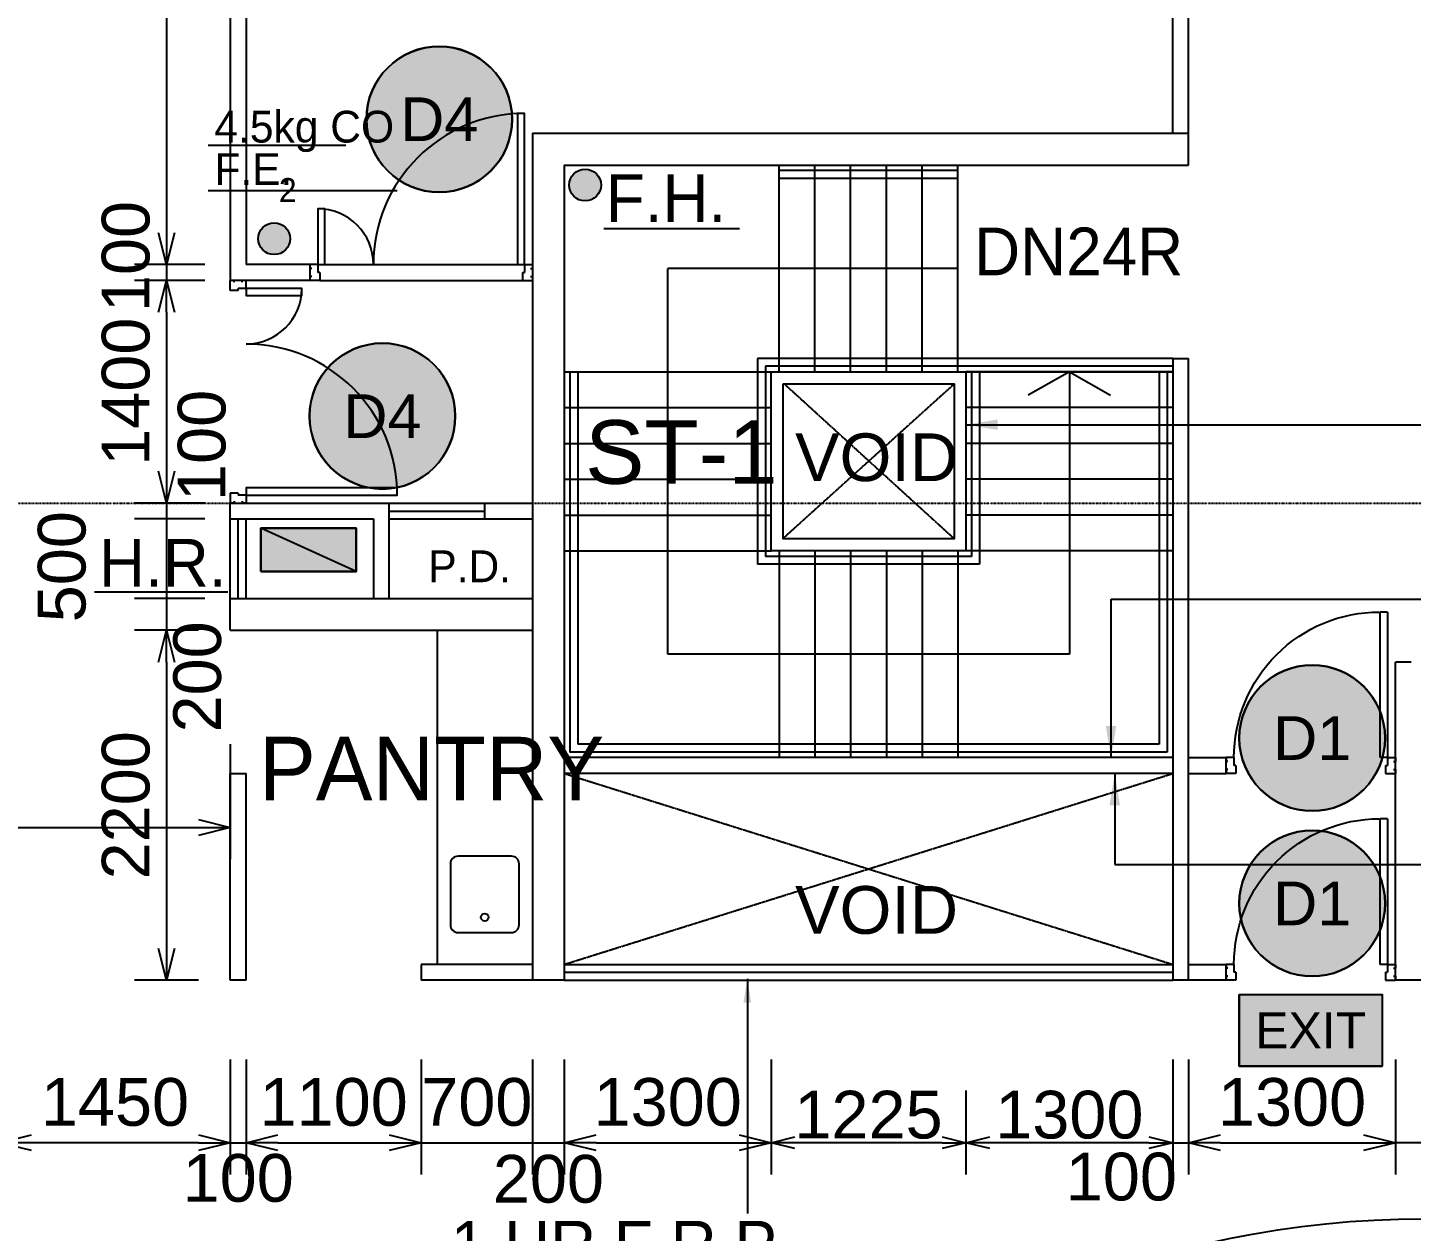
# Model space of a CAD drawing. Header units: millimetres. Extents: x 451 to 50135, y 300 to 56041.
# Drawn here: x 12973 to 21671, y 28831 to 36399 of the extents above; entities that cross this region are included whole.
import ezdxf
from ezdxf.enums import TextEntityAlignment as Align

# ---------------------------------------------------------------- set-up
doc = ezdxf.new("R2010")
doc.units = ezdxf.units.MM
doc.linetypes.add('CENTER', pattern=[50.8, 31.75, -6.35, 6.35, -6.35])
doc.linetypes.add('DASHDOT', pattern=[1, 0.5, -0.25, 0, -0.25])
doc.layers.get('0').update_dxf_attribs({"color": 8})
doc.layers.get('Defpoints').update_dxf_attribs({"color": 8})
for name, color, linetype in [('DLN020__', 8, 'DASHDOT'), ('DLN030', 8, 'Continuous'), ('DLN032__', 8, 'Continuous'), ('DLN040__', 8, 'Continuous'), ('DLN041__', 8, 'Continuous'), ('DLN220__', 8, 'Continuous'), ('DLN240__', 8, 'Continuous'), ('DLN280__', 8, 'Continuous'), ('DLN324__', 8, 'Continuous'), ('DLN325-1', 8, 'Continuous'), ('DLN325__', 8, 'Continuous'), ('DLN327__', 8, 'CENTER'), ('DLN580__', 8, 'Continuous'), ('DLN581__', 8, 'Continuous'), ('DLN583__', 8, 'Continuous'), ('DLN740__', 8, 'Continuous'), ('FITDOOR', 8, 'Continuous'), ('FS-10', 8, 'Continuous'), ('MARK', 8, 'Continuous')]:
    doc.layers.add(name, color=color, linetype=linetype)
doc.styles.add('ROMANS', font='swissl.ttf')
doc.styles.add('SWIS721LT450', font='swissl.ttf')
doc.styles.add('SWIS721LT750', font='swissl.ttf')
doc.dimstyles.new('INTDIM', dxfattribs={"dimscale": 200, "dimtxt": 2.25, "dimasz": 1.5, "dimexe": 1, "dimexo": 0, "dimgap": 1, "dimtad": 1, "dimdec": 0, "dimrnd": 1, "dimzin": 1, "dimdsep": 46, "dimtxsty": 'SWIS721LT450', "dimcen": 1, "dimclrd": 256, "dimclre": 256, "dimclrt": 256, "dimaunit": 1, "dimadec": 3, "dimazin": 0, "dimtfac": 1, "dimtdec": 0, "dimtix": 1, "dimtmove": 2, "dimatfit": 0, "dimfxl": 1, "dimtolj": 1, "dimtzin": 0, "dimarcsym": 0})

# ---------------------------------------------------------------- blocks, each defined once
blk = doc.blocks.new('DIMARR')
for p, q in [((-1, 0.25), (0, 0)), ((-1, 0), (0, 0)), ((0, 0), (-1, -0.25))]:
    blk.add_line(p, q)
blk = doc.blocks.new('*D144')
at = {"layer": 'Defpoints', "color": 0, "transparency": 16777216}
for p in [(12796.5, 30111.8), (14246.5, 30111.8), (12796.5, 29388.7)]:
    blk.add_point(p, dxfattribs=at)
at = {"layer": 'DLN030', "lineweight": -2, "transparency": 16777216}
for p, q in [((12796.5, 29911.8), (12796.5, 29188.7)), ((14246.5, 29911.8), (14246.5, 29188.7)), ((14046.5, 29388.7), (12996.5, 29388.7))]:
    blk.add_line(p, q, dxfattribs=at)
at = {"layer": 'DLN030', "lineweight": -2, "transparency": 16777216, "xscale": 200, "yscale": 200, "zscale": 200, "rotation": 180}
blk.add_blockref('DIMARR', (12796.5, 29388.7), dxfattribs=at)
at = {"layer": 'DLN030', "lineweight": -2, "transparency": 16777216, "xscale": 200, "yscale": 200, "zscale": 200}
blk.add_blockref('DIMARR', (14246.5, 29388.7), dxfattribs=at)
at = {"layer": 'DLN030', "transparency": 16777216, "insert": (13521.5, 29642.9), "char_height": 300, "attachment_point": 5, "style": 'SWIS721LT450'}
blk.add_mtext('\\A1;1450', dxfattribs=at)
blk = doc.blocks.new('*D145')
at = {"layer": 'Defpoints', "color": 0, "transparency": 16777216}
for p in [(6496.5, 32093.6, 0), (14246.5, 32093.6), (14246.5, 31370.5)]:
    blk.add_point(p, dxfattribs=at)
at = {"layer": 'DLN030', "lineweight": -2, "transparency": 16777216}
for p, q in [((6496.5, 31893.6), (6496.5, 31170.5)), ((14246.5, 31893.6), (14246.5, 31170.5)), ((6696.5, 31370.5), (14046.5, 31370.5))]:
    blk.add_line(p, q, dxfattribs=at)
at = {"layer": 'DLN030', "lineweight": -2, "transparency": 16777216, "xscale": 200, "yscale": 200, "zscale": 200, "rotation": 180}
blk.add_blockref('DIMARR', (6496.5, 31370.5), dxfattribs=at)
at = {"layer": 'DLN030', "lineweight": -2, "transparency": 16777216, "xscale": 200, "yscale": 200, "zscale": 200}
blk.add_blockref('DIMARR', (14246.5, 31370.5), dxfattribs=at)
at = {"layer": 'DLN030', "transparency": 16777216, "insert": (10371.5, 31624.7), "char_height": 300, "attachment_point": 5, "style": 'SWIS721LT450'}
blk.add_mtext('\\A1;7750', dxfattribs=at)
blk = doc.blocks.new('*D147')
at = {"layer": 'Defpoints', "color": 0, "transparency": 16777216}
for p in [(21571.5, 30111.8), (21921.5, 30111.8), (21571.5, 29388.7)]:
    blk.add_point(p, dxfattribs=at)
at = {"layer": 'DLN030', "lineweight": -2, "transparency": 16777216}
for p, q in [((21571.5, 29911.8), (21571.5, 29188.7)), ((21921.5, 29911.8), (21921.5, 29188.7)), ((21921.5, 29388.7), (21571.5, 29388.7))]:
    blk.add_line(p, q, dxfattribs=at)
at = {"layer": 'DLN030', "transparency": 16777216, "insert": (22423.7, 29164.2), "char_height": 300, "attachment_point": 5, "style": 'SWIS721LT450'}
blk.add_mtext('\\A1;350', dxfattribs=at)
blk = doc.blocks.new('DRNO')
at = {"layer": 'MARK'}
blk.add_circle((0, 0), 1, dxfattribs=at)
at = {"layer": 'MARK', "style": 'ROMANS'}
blk.add_attdef('DRNO', text='', height=0.6, dxfattribs=at).set_placement((0, 0), align=Align.MIDDLE)
blk = doc.blocks.new('DR1CL2')
at = {"layer": 'FITDOOR'}
for p, q in [((50, 0), (0, 0)), ((0, 0), (0, -25)), ((50, 0), (50, -50)), ((12, -25), (0, -25)), ((0, -75), (0, -100)), ((12, -75), (0, -75)), ((62.5, -50), (50, -50)), ((62.5, -50), (62.5, -100)), ((62.5, -100), (0, -100))]:
    blk.add_line(p, q, dxfattribs=at)
blk = doc.blocks.new('DR1CM')
at = {"layer": 'FITDOOR'}
blk.add_arc((0, 0), 1, 0, 90, dxfattribs=at)
blk = doc.blocks.new('DR1CR2')
at = {"layer": 'FITDOOR'}
for p, q in [((-50, 0), (-50, -50)), ((-50, 0), (0, 0)), ((0, 0), (0, -25)), ((-62.5, -50), (-50, -50)), ((-62.5, -50), (-62.5, -100)), ((-12, -25), (0, -25)), ((-12, -75), (0, -75)), ((0, -75), (0, -100)), ((-62.5, -100), (0, -100))]:
    blk.add_line(p, q, dxfattribs=at)
blk = doc.blocks.new('DR1CD')
at = {"layer": 'FITDOOR'}
for p, q in [((0, 1), (45, 1)), ((0, 1), (0, 0)), ((45, 0), (45, 1)), ((0, 0), (45, 0))]:
    blk.add_line(p, q, dxfattribs=at)
blk = doc.blocks.new('FSEX-V01')
at = {"layer": 'DLN580__'}
for p, q in [((0, 300), (0, 0)), ((0, 300), (600, 300)), ((600, 300), (600, 0)), ((0, 0), (600, 0))]:
    blk.add_line(p, q, dxfattribs=at)
at = {"layer": 'DLN580__', "style": 'ROMANS'}
blk.add_text('EXIT', height=150, dxfattribs=at).set_placement((300, 150), align=Align.MIDDLE)
blk = doc.blocks.new('*D69')
at = {"layer": 'Defpoints', "color": 0, "transparency": 16777216}
for p in [(20271.5, 30111.8), (21571.5, 30111.8), (21571.5, 29388.7)]:
    blk.add_point(p, dxfattribs=at)
at = {"layer": 'DLN030', "lineweight": -2, "transparency": 16777216}
for p, q in [((20271.5, 29911.8), (20271.5, 29188.7)), ((21571.5, 29911.8), (21571.5, 29188.7)), ((20471.5, 29388.7), (21371.5, 29388.7))]:
    blk.add_line(p, q, dxfattribs=at)
at = {"layer": 'DLN030', "lineweight": -2, "transparency": 16777216, "xscale": 200, "yscale": 200, "zscale": 200, "rotation": 180}
blk.add_blockref('DIMARR', (20271.5, 29388.7), dxfattribs=at)
at = {"layer": 'DLN030', "lineweight": -2, "transparency": 16777216, "xscale": 200, "yscale": 200, "zscale": 200}
blk.add_blockref('DIMARR', (21571.5, 29388.7), dxfattribs=at)
at = {"layer": 'DLN030', "transparency": 16777216, "insert": (20921.5, 29642.9), "char_height": 300, "attachment_point": 5, "style": 'SWIS721LT450'}
blk.add_mtext('\\A1;1300', dxfattribs=at)
blk = doc.blocks.new('*D70')
at = {"layer": 'Defpoints', "color": 0, "transparency": 16777216}
for p in [(14346.5, 30111.8), (15446.5, 30111.8), (15446.5, 29388.7)]:
    blk.add_point(p, dxfattribs=at)
at = {"layer": 'DLN030', "lineweight": -2, "transparency": 16777216}
for p, q in [((14346.5, 29911.8), (14346.5, 29188.7)), ((15446.5, 29911.8), (15446.5, 29188.7)), ((14546.5, 29388.7), (15246.5, 29388.7))]:
    blk.add_line(p, q, dxfattribs=at)
at = {"layer": 'DLN030', "lineweight": -2, "transparency": 16777216, "xscale": 200, "yscale": 200, "zscale": 200, "rotation": 180}
blk.add_blockref('DIMARR', (14346.5, 29388.7), dxfattribs=at)
at = {"layer": 'DLN030', "lineweight": -2, "transparency": 16777216, "xscale": 200, "yscale": 200, "zscale": 200}
blk.add_blockref('DIMARR', (15446.5, 29388.7), dxfattribs=at)
at = {"layer": 'DLN030', "transparency": 16777216, "insert": (14896.5, 29642.9), "char_height": 300, "attachment_point": 5, "style": 'SWIS721LT450'}
blk.add_mtext('\\A1;1100', dxfattribs=at)
blk = doc.blocks.new('*D71')
at = {"layer": 'Defpoints', "color": 0, "transparency": 16777216}
for p in [(14246.5, 30111.8), (14346.5, 30111.8), (14346.5, 29388.7)]:
    blk.add_point(p, dxfattribs=at)
at = {"layer": 'DLN030', "lineweight": -2, "transparency": 16777216}
for p, q in [((14246.5, 29911.8), (14246.5, 29188.7)), ((14346.5, 29911.8), (14346.5, 29188.7)), ((14246.5, 29388.7), (14346.5, 29388.7))]:
    blk.add_line(p, q, dxfattribs=at)
at = {"layer": 'DLN030', "transparency": 16777216, "insert": (14296.5, 29165.2), "char_height": 300, "attachment_point": 5, "style": 'SWIS721LT450'}
blk.add_mtext('\\A1;100', dxfattribs=at)
blk = doc.blocks.new('*D72')
at = {"layer": 'Defpoints', "color": 0, "transparency": 16777216}
for p in [(16146.5, 30111.8), (16346.5, 30111.8), (16346.5, 29388.7)]:
    blk.add_point(p, dxfattribs=at)
at = {"layer": 'DLN030', "lineweight": -2, "transparency": 16777216}
for p, q in [((16146.5, 29911.8), (16146.5, 29188.7)), ((16346.5, 29911.8), (16346.5, 29188.7)), ((16146.5, 29388.7), (16346.5, 29388.7))]:
    blk.add_line(p, q, dxfattribs=at)
at = {"layer": 'DLN030', "transparency": 16777216, "insert": (16246.5, 29159.5), "char_height": 300, "attachment_point": 5, "style": 'SWIS721LT450'}
blk.add_mtext('\\A1;200', dxfattribs=at)
blk = doc.blocks.new('*D73')
at = {"layer": 'Defpoints', "color": 0, "transparency": 16777216}
for p in [(20171.5, 30111.8), (20271.5, 30111.8), (20271.5, 29388.7)]:
    blk.add_point(p, dxfattribs=at)
at = {"layer": 'DLN030', "lineweight": -2, "transparency": 16777216}
for p, q in [((20171.5, 29911.8), (20171.5, 29188.7)), ((20271.5, 29911.8), (20271.5, 29188.7)), ((20171.5, 29388.7), (20271.5, 29388.7))]:
    blk.add_line(p, q, dxfattribs=at)
at = {"layer": 'DLN030', "transparency": 16777216, "insert": (19848.5, 29173.4), "char_height": 300, "attachment_point": 5, "style": 'SWIS721LT450'}
blk.add_mtext('\\A1;100', dxfattribs=at)
blk = doc.blocks.new('*D74')
at = {"layer": 'Defpoints', "color": 0, "transparency": 16777216}
for p in [(16346.5, 30111.8), (17646.5, 30111.8), (17646.5, 29388.7)]:
    blk.add_point(p, dxfattribs=at)
at = {"layer": 'DLN030', "lineweight": -2, "transparency": 16777216}
for p, q in [((16346.5, 29911.8), (16346.5, 29188.7)), ((17646.5, 29911.8), (17646.5, 29188.7)), ((16546.5, 29388.7), (17446.5, 29388.7))]:
    blk.add_line(p, q, dxfattribs=at)
at = {"layer": 'DLN030', "lineweight": -2, "transparency": 16777216, "xscale": 200, "yscale": 200, "zscale": 200, "rotation": 180}
blk.add_blockref('DIMARR', (16346.5, 29388.7), dxfattribs=at)
at = {"layer": 'DLN030', "lineweight": -2, "transparency": 16777216, "xscale": 200, "yscale": 200, "zscale": 200}
blk.add_blockref('DIMARR', (17646.5, 29388.7), dxfattribs=at)
at = {"layer": 'DLN030', "transparency": 16777216, "insert": (16996.5, 29642.9), "char_height": 300, "attachment_point": 5, "style": 'SWIS721LT450'}
blk.add_mtext('\\A1;1300', dxfattribs=at)
blk = doc.blocks.new('SANSS-V01')
at = {"layer": 'DLN740__'}
blk.add_lwpolyline([(192, 482), (-192, 482, 0.414214), (-240, 434), (-240, 98, 0.414214), (-192, 50), (192, 50, 0.414214), (240, 98), (240, 434, 0.414214)], format="xyb", close=True, dxfattribs=at)
blk.add_circle((-144, 266), 24, dxfattribs=at)
blk = doc.blocks.new('*D78')
at = {"layer": 'Defpoints', "color": 0, "transparency": 16777216}
for p in [(18871.5, 29916.6), (20171.5, 29916.6), (18871.5, 29388.7)]:
    blk.add_point(p, dxfattribs=at)
at = {"layer": 'DLN030', "lineweight": -2, "transparency": 16777216}
for p, q in [((18871.5, 29716.6), (18871.5, 29188.7)), ((20171.5, 29716.6), (20171.5, 29188.7)), ((20021.5, 29388.7), (19021.5, 29388.7))]:
    blk.add_line(p, q, dxfattribs=at)
at = {"layer": 'DLN030', "lineweight": -2, "transparency": 16777216, "xscale": 150, "yscale": 150, "zscale": 150}
for p, rotation in [((18871.5, 29388.7), 180.0000000000333), ((20171.5, 29388.7), 3.33333360913457e-11)]:
    blk.add_blockref('DIMARR', p, dxfattribs=dict(at, rotation=rotation))
at = {"layer": 'DLN030', "transparency": 16777216, "insert": (19521.5, 29562.9), "char_height": 300, "attachment_point": 5, "style": 'SWIS721LT450'}
blk.add_mtext('\\A1;1300', dxfattribs=at)
blk = doc.blocks.new('*D79')
at = {"layer": 'Defpoints', "color": 0, "transparency": 16777216}
for p in [(17646.5, 29916.6), (18871.5, 29916.6), (17646.5, 29388.7)]:
    blk.add_point(p, dxfattribs=at)
at = {"layer": 'DLN030', "lineweight": -2, "transparency": 16777216}
for p, q in [((17646.5, 29716.6), (17646.5, 29188.7)), ((18871.5, 29716.6), (18871.5, 29188.7)), ((18721.5, 29388.7), (17796.5, 29388.7))]:
    blk.add_line(p, q, dxfattribs=at)
at = {"layer": 'DLN030', "lineweight": -2, "transparency": 16777216, "xscale": 150, "yscale": 150, "zscale": 150, "rotation": 180}
blk.add_blockref('DIMARR', (17646.5, 29388.7), dxfattribs=at)
at = {"layer": 'DLN030', "lineweight": -2, "transparency": 16777216, "xscale": 150, "yscale": 150, "zscale": 150}
blk.add_blockref('DIMARR', (18871.5, 29388.7), dxfattribs=at)
at = {"layer": 'DLN030', "transparency": 16777216, "insert": (18259, 29562.9), "char_height": 300, "attachment_point": 5, "style": 'SWIS721LT450'}
blk.add_mtext('\\A1;1225', dxfattribs=at)
blk = doc.blocks.new('FSHR-V01')
at = {"layer": 'DLN580__'}
for p, q in [((0, 0), (600, -272.7)), ((0, 0), (600, 0)), ((0, -272.7), (0, 0)), ((600, 0), (600, -272.7)), ((600, -272.7), (0, -272.7))]:
    blk.add_line(p, q, dxfattribs=at)
blk = doc.blocks.new('*D121')
at = {"layer": 'Defpoints', "color": 0, "transparency": 16777216}
for p in [(15446.5, 30111.8), (16146.5, 30111.8), (16146.5, 29388.7)]:
    blk.add_point(p, dxfattribs=at)
at = {"layer": 'DLN030', "lineweight": -2, "transparency": 16777216}
for p, q in [((15446.5, 29911.8), (15446.5, 29188.7)), ((16146.5, 29911.8), (16146.5, 29188.7)), ((15446.5, 29388.7), (16146.5, 29388.7))]:
    blk.add_line(p, q, dxfattribs=at)
at = {"layer": 'DLN030', "transparency": 16777216, "insert": (15796.5, 29642.9), "char_height": 300, "attachment_point": 5, "style": 'SWIS721LT450'}
blk.add_mtext('\\A1;700', dxfattribs=at)
blk = doc.blocks.new('*D122')
at = {"layer": 'Defpoints', "color": 0, "transparency": 16777216}
for p in [(14286.5, 39159.8), (13845.1, 34909.8), (14286.5, 34909.8)]:
    blk.add_point(p, dxfattribs=at)
at = {"layer": 'DLN030', "lineweight": -2, "transparency": 16777216}
for p, q in [((14086.5, 39159.8), (13645.1, 39159.8)), ((13845.1, 38959.8), (13845.1, 35109.8)), ((14086.5, 34909.8), (13645.1, 34909.8))]:
    blk.add_line(p, q, dxfattribs=at)
at = {"layer": 'DLN030', "lineweight": -2, "transparency": 16777216, "xscale": 200, "yscale": 200, "zscale": 200}
for p, rotation in [((13845.1, 39159.8), 90), ((13845.1, 34909.8), 270)]:
    blk.add_blockref('DIMARR', p, dxfattribs=dict(at, rotation=rotation))
at = {"layer": 'DLN030', "transparency": 16777216, "insert": (13590.9, 37034.8), "char_height": 300, "attachment_point": 5, "rotation": 90, "style": 'SWIS721LT450'}
blk.add_mtext('\\A1;4250', dxfattribs=at)
blk = doc.blocks.new('*D124')
at = {"layer": 'Defpoints', "color": 0, "transparency": 16777216}
for p in [(14286.5, 34909.8), (13845.1, 34809.8), (14286.5, 34809.8)]:
    blk.add_point(p, dxfattribs=at)
at = {"layer": 'DLN030', "lineweight": -2, "transparency": 16777216}
for p, q in [((14086.5, 34909.8), (13645.1, 34909.8)), ((13845.1, 34909.8), (13845.1, 34809.8)), ((14086.5, 34809.8), (13645.1, 34809.8))]:
    blk.add_line(p, q, dxfattribs=at)
at = {"layer": 'DLN030', "transparency": 16777216, "insert": (13590.9, 34959.8), "char_height": 300, "attachment_point": 5, "rotation": 90, "style": 'SWIS721LT450'}
blk.add_mtext('\\A1;100', dxfattribs=at)
blk = doc.blocks.new('*D125')
at = {"layer": 'Defpoints', "color": 0, "transparency": 16777216}
for p in [(14286.5, 34809.8), (13845.1, 33409.8), (14286.5, 33409.8)]:
    blk.add_point(p, dxfattribs=at)
at = {"layer": 'DLN030', "lineweight": -2, "transparency": 16777216}
for p, q in [((14086.5, 34809.8), (13645.1, 34809.8)), ((13845.1, 34609.8), (13845.1, 33609.8)), ((14086.5, 33409.8), (13645.1, 33409.8))]:
    blk.add_line(p, q, dxfattribs=at)
at = {"layer": 'DLN030', "lineweight": -2, "transparency": 16777216, "xscale": 200, "yscale": 200, "zscale": 200}
for p, rotation in [((13845.1, 34809.8), 90), ((13845.1, 33409.8), 270)]:
    blk.add_blockref('DIMARR', p, dxfattribs=dict(at, rotation=rotation))
at = {"layer": 'DLN030', "transparency": 16777216, "insert": (13590.9, 34109.8), "char_height": 300, "attachment_point": 5, "rotation": 90, "style": 'SWIS721LT450'}
blk.add_mtext('\\A1;1400', dxfattribs=at)
blk = doc.blocks.new('*D126')
at = {"layer": 'Defpoints', "color": 0, "transparency": 16777216}
for p in [(14246.5, 32809.8), (13845.1, 32609.8), (14246.5, 32609.8)]:
    blk.add_point(p, dxfattribs=at)
at = {"layer": 'DLN030', "lineweight": -2, "transparency": 16777216}
for p, q in [((14046.5, 32809.8), (13645.1, 32809.8)), ((13845.1, 32809.8), (13845.1, 32609.8)), ((14046.5, 32609.8), (13645.1, 32609.8))]:
    blk.add_line(p, q, dxfattribs=at)
at = {"layer": 'DLN030', "transparency": 16777216, "insert": (14040.5, 32317), "char_height": 300, "attachment_point": 5, "rotation": 90, "style": 'SWIS721LT450'}
blk.add_mtext('\\A1;200', dxfattribs=at)
blk = doc.blocks.new('*D127')
at = {"layer": 'Defpoints', "color": 0, "transparency": 16777216}
for p in [(14246.5, 32609.8), (13845.1, 30409.8), (14246.5, 30409.8)]:
    blk.add_point(p, dxfattribs=at)
at = {"layer": 'DLN030', "lineweight": -2, "transparency": 16777216}
for p, q in [((14046.5, 32609.8), (13645.1, 32609.8)), ((13845.1, 32409.8), (13845.1, 30609.8)), ((14046.5, 30409.8), (13645.1, 30409.8))]:
    blk.add_line(p, q, dxfattribs=at)
at = {"layer": 'DLN030', "lineweight": -2, "transparency": 16777216, "xscale": 200, "yscale": 200, "zscale": 200}
for p, rotation in [((13845.1, 32609.8), 90), ((13845.1, 30409.8), 270)]:
    blk.add_blockref('DIMARR', p, dxfattribs=dict(at, rotation=rotation))
at = {"layer": 'DLN030', "transparency": 16777216, "insert": (13590.9, 31509.8), "char_height": 300, "attachment_point": 5, "rotation": 90, "style": 'SWIS721LT450'}
blk.add_mtext('\\A1;2200', dxfattribs=at)
blk = doc.blocks.new('*D128')
at = {"layer": 'Defpoints', "color": 0, "transparency": 16777216}
for p in [(14286.5, 33409.8), (13845.1, 33309.8), (14286.5, 33309.8)]:
    blk.add_point(p, dxfattribs=at)
at = {"layer": 'DLN030', "lineweight": -2, "transparency": 16777216}
for p, q in [((14086.5, 33409.8), (13645.1, 33409.8)), ((13845.1, 33409.8), (13845.1, 33309.8)), ((14086.5, 33309.8), (13645.1, 33309.8))]:
    blk.add_line(p, q, dxfattribs=at)
at = {"layer": 'DLN030', "transparency": 16777216, "insert": (14068.6, 33772.5), "char_height": 300, "attachment_point": 5, "rotation": 90, "style": 'SWIS721LT450'}
blk.add_mtext('\\A1;100', dxfattribs=at)
blk = doc.blocks.new('*D129')
at = {"layer": 'Defpoints', "color": 0, "transparency": 16777216}
for p in [(14286.5, 33309.8), (13845.1, 32809.8), (14286.5, 32809.8)]:
    blk.add_point(p, dxfattribs=at)
at = {"layer": 'DLN030', "lineweight": -2, "transparency": 16777216}
for p, q in [((14086.5, 33309.8), (13645.1, 33309.8)), ((13845.1, 33309.8), (13845.1, 32809.8)), ((14086.5, 32809.8), (13645.1, 32809.8))]:
    blk.add_line(p, q, dxfattribs=at)
at = {"layer": 'DLN030', "transparency": 16777216, "insert": (13188.8, 33009.8), "char_height": 300, "attachment_point": 5, "rotation": 90, "style": 'SWIS721LT450'}
blk.add_mtext('\\A1;500', dxfattribs=at)

msp = doc.modelspace()

# ---------------------------------------------------------------- hatches: boundary and pattern name
at = {"layer": 'FS-10'}
h = msp.add_hatch(color=256, dxfattribs=at)
edge = h.paths.add_edge_path()
edge.add_arc((15560.3, 35822.7), 458.3, 0, 360)
h = msp.add_hatch(color=256, dxfattribs=at)
edge = h.paths.add_edge_path()
edge.add_arc((16477.5, 35409.2), 100, 0, 360)
h = msp.add_hatch(color=256, dxfattribs=at)
edge = h.paths.add_edge_path()
edge.add_arc((14522.4, 35071.7), 100, 0, 360)
h = msp.add_hatch(color=256, dxfattribs=at)
edge = h.paths.add_edge_path()
edge.add_arc((15203.1, 33956.5), 458.3, 0, 360)
for points in [[(14437.7, 32978.9), (15037.7, 32978.9), (15037.7, 33251.6), (14437.7, 33251.6)], [(14437.7, 32978.9), (15037.7, 32978.9), (15037.7, 33251.6), (14437.7, 33251.6)], [(20589, 30319.9), (21489, 30319.9), (21489, 29869.9), (20589, 29869.9)]]:
    msp.add_hatch(color=256, dxfattribs=at).paths.add_polyline_path(points)
h = msp.add_hatch(color=256, dxfattribs=at)
edge = h.paths.add_edge_path()
edge.add_arc((21048.2, 31932.5), 458.3, 0, 360)
h = msp.add_hatch(color=256, dxfattribs=at)
edge = h.paths.add_edge_path()
edge.add_arc((21048.2, 30893.1), 458.3, 0, 360)

# ---------------------------------------------------------------- linework, layer by layer
at = {"layer": 'DLN020__'}
msp.add_line((1746.5, 33409.8), (45496.5, 33409.8), dxfattribs=at)
at = {"layer": 'DLN220__'}
for p, q in [((14246.5, 39159.8), (14246.5, 34809.8)), ((14346.5, 39159.8), (14346.5, 34909.8)), ((20171.5, 35734.8), (20171.5, 39159.8)), ((20271.5, 35734.8), (20271.5, 39159.8)), ((14746.5, 34909.8), (14346.5, 34909.8)), ((14746.5, 34909.8), (14746.5, 34809.8)), ((14796.5, 34909.8), (16096.5, 34909.8)), ((14746.5, 34809.8), (14246.5, 34809.8)), ((14809, 34809.8), (16084, 34809.8)), ((20171.5, 34319.8), (20171.5, 30409.8)), ((20171.5, 34319.8), (20271.5, 34319.8)), ((20271.5, 30409.8), (20271.5, 34319.8)), ((14246.5, 33309.8), (14246.5, 33409.8)), ((14246.5, 33409.8), (15246.5, 33409.8)), ((15246.5, 32809.8), (15246.5, 33409.8)), ((15846.5, 33309.8), (15846.5, 33409.8)), ((15846.5, 33409.8), (16146.5, 33409.8)), ((14246.5, 33309.8), (15146.5, 33309.8)), ((14246.5, 32809.8), (14246.5, 33309.8)), ((14296.5, 32809.8), (14296.5, 33309.8)), ((14346.5, 32809.8), (14346.5, 33309.8)), ((15146.5, 33309.8), (15146.5, 32809.8)), ((15846.5, 33309.8), (16146.5, 33309.8)), ((15546.5, 32609.8), (15546.5, 30509.8)), ((20171.5, 31809.8), (16346.5, 31809.8)), ((20271.5, 31809.8), (20506.5, 31809.8)), ((20506.5, 31709.8), (20506.5, 31809.8)), ((14246.5, 30409.8), (14246.5, 31709.8)), ((14246.5, 31709.8), (14346.5, 31709.8)), ((14346.5, 30409.8), (14346.5, 31709.8)), ((20171.5, 31709.8), (16346.5, 31709.8)), ((20271.5, 31709.8), (20506.5, 31709.8)), ((16146.5, 30509.8), (15446.5, 30509.8)), ((15446.5, 30509.8), (15446.5, 30409.8)), ((20271.5, 30509.8), (20506.5, 30509.8)), ((20506.5, 30409.8), (20506.5, 30509.8)), ((14346.5, 30409.8), (14246.5, 30409.8)), ((16146.5, 30409.8), (15446.5, 30409.8)), ((20506.5, 30409.8), (20171.5, 30409.8))]:
    msp.add_line(p, q, dxfattribs=at)
for points in [[(17646.5, 34234.8), (18871.5, 34234.8), (18871.5, 33109.8), (17646.5, 33109.8)], [(17721.5, 34159.8), (18796.5, 34159.8), (18796.5, 33184.8), (17721.5, 33184.8)]]:
    msp.add_lwpolyline(points, close=True, dxfattribs=at)
at = {"layer": 'DLN240__'}
for p, q in [((17696.5, 34234.8), (17696.5, 35534.8)), ((18821.5, 35499.8), (17696.5, 35499.8)), ((17921.5, 34234.8), (17921.5, 35534.8)), ((18146.5, 34234.8), (18146.5, 35534.8)), ((18371.5, 34234.8), (18371.5, 35534.8)), ((18596.5, 34234.8), (18596.5, 35534.8)), ((18821.5, 34234.8), (18821.5, 35534.8)), ((18821.5, 35449.8), (17696.5, 35449.8)), ((16996.5, 32459.8), (16996.5, 34884.8)), ((18822.5, 34884.8), (16996.5, 34884.8)), ((20171.5, 34319.8), (17561.5, 34319.8)), ((17561.5, 34319.8), (17561.5, 33024.8)), ((16346.5, 34234.8), (17646.5, 34234.8)), ((16381.5, 34234.8), (16381.5, 31844.8)), ((16431.5, 34234.8), (16431.5, 31894.8)), ((20171.5, 34269.8), (17611.5, 34269.8)), ((17611.5, 34269.8), (17611.5, 33074.8)), ((17646.5, 34234.8), (20171.5, 34234.8)), ((17646.5, 33109.8), (17646.5, 34234.8)), ((20171.5, 34234.8), (18871.5, 34234.8)), ((18871.5, 34234.8), (18871.5, 33109.8)), ((18906.5, 34234.8), (18906.5, 33074.8)), ((18956.5, 34234.8), (18956.5, 33024.8)), ((19521.5, 34234.8), (19261.9, 34087.3)), ((19521.5, 34234.8), (19781.1, 34087.3)), ((19521.5, 34234.8), (19521.5, 32459.8)), ((20086.5, 34234.8), (20086.5, 31894.8)), ((20136.5, 34234.8), (20136.5, 31844.8)), ((16346.5, 34009.8), (17646.5, 34009.8)), ((20171.5, 34009.8), (18871.5, 34009.8)), ((16346.5, 33784.8), (17646.5, 33784.8)), ((20171.5, 33784.8), (18871.5, 33784.8)), ((16346.5, 33559.8), (17646.5, 33559.8)), ((20171.5, 33559.8), (18871.5, 33559.8)), ((16346.5, 33334.8), (17646.5, 33334.8)), ((20171.5, 33334.8), (18871.5, 33334.8)), ((16346.5, 33109.8), (17646.5, 33109.8)), ((18906.5, 33074.8), (17611.5, 33074.8)), ((18871.5, 33109.8), (17646.5, 33109.8)), ((17696.5, 33109.8), (17696.5, 31809.8)), ((17921.5, 33109.8), (17921.5, 31809.8)), ((18146.5, 33109.8), (18146.5, 31809.8)), ((18371.5, 33109.8), (18371.5, 31809.8)), ((18596.5, 33109.8), (18596.5, 31809.8)), ((18821.5, 33109.8), (18821.5, 31809.8)), ((20171.5, 33109.8), (18871.5, 33109.8)), ((18956.5, 33024.8), (17561.5, 33024.8)), ((19521.5, 32459.8), (16996.5, 32459.8)), ((20136.5, 31844.8), (16381.5, 31844.8)), ((20086.5, 31894.8), (16431.5, 31894.8))]:
    msp.add_line(p, q, dxfattribs=at)
at = {"layer": 'DLN280__'}
for p, q in [((16146.5, 35734.8), (20271.5, 35734.8)), ((16146.5, 35734.8), (16146.5, 30409.8)), ((20271.5, 35534.8), (20271.5, 35734.8)), ((16346.5, 35534.8), (20271.5, 35534.8)), ((16346.5, 35534.8), (16346.5, 30409.8)), ((14246.5, 32809.8), (16146.5, 32809.8)), ((14246.5, 32609.8), (14246.5, 32809.8)), ((14246.5, 32609.8), (14246.5, 32809.8)), ((14246.5, 32809.8), (16146.5, 32809.8)), ((14246.5, 32609.8), (16146.5, 32609.8)), ((21571.5, 30409.8), (21571.5, 32409.8)), ((21671.5, 32409.8), (21571.5, 32409.8)), ((16346.5, 30409.8), (16146.5, 30409.8)), ((21921.5, 30409.8), (21571.5, 30409.8))]:
    msp.add_line(p, q, dxfattribs=at)
at = {"layer": 'DLN324__'}
for p, q in [((16346.5, 30509.8), (20171.5, 30509.8)), ((16346.5, 30459.8), (20171.5, 30459.8)), ((16346.5, 30409.8), (20171.5, 30409.8))]:
    msp.add_line(p, q, dxfattribs=at)
at = {"layer": 'DLN324__', "ltscale": 0.05}
msp.add_circle((21746.5, 22909.8), 6000, dxfattribs=at)
at = {"layer": 'DLN325__', "ltscale": 0.3}
for p, q in [((15246.5, 33409.8), (15846.5, 33409.8)), ((15246.5, 33359.8), (15846.5, 33359.8)), ((15246.5, 33309.8), (15846.5, 33309.8))]:
    msp.add_line(p, q, dxfattribs=at)
at = {"layer": 'DLN325__'}
for points in [[(16096.5, 34909.8), (16096.5, 35859.8), (16051.5, 35859.8), (16051.5, 34909.8), (16096.5, 34909.8)], [(14796.5, 34909.8), (14841.5, 34909.8), (14841.5, 35259.8), (14796.5, 35259.8), (14796.5, 34909.8)], [(14346.5, 34759.8), (14346.5, 34714.8), (14696.5, 34714.8), (14696.5, 34759.7), (14346.5, 34759.8)], [(14346.5, 33459.8), (15296.5, 33459.8), (15296.5, 33504.8), (14346.5, 33504.8), (14346.5, 33459.8)]]:
    msp.add_lwpolyline(points, dxfattribs=at)
for centre, radius, start, end in [((16096.5, 34909.8), 950, 90, 180), ((14796.5, 34909.8), 350, 0, 90), ((14346.5, 34759.8), 350, 270, 0), ((14346.5, 33459.8), 950, 360, 90)]:
    msp.add_arc(centre, radius, start, end, dxfattribs=at)
at = {"layer": 'DLN327__', "ltscale": 0.02}
for p, q in [((18796.5, 34157.3), (17721.5, 33187.2)), ((17728.8, 34159.8), (18796.5, 33187)), ((16346.5, 31709.8), (20171.5, 30509.8)), ((16346.5, 30509.8), (20171.5, 31709.8))]:
    msp.add_line(p, q, dxfattribs=at)
at = {"layer": 'DLN581__'}
for centre in [(16477.5, 35409.2), (14522.4, 35071.7)]:
    msp.add_circle(centre, 100, dxfattribs=at)
at = {"layer": 'FS-10'}
for p, q in [((14108.6, 35660.7), (14973.9, 35660.7)), ((14108.6, 35374.1), (15296.8, 35374.1)), ((16594.6, 35136.3), (17447.2, 35136.3)), ((13392.5, 32852.8), (14230.6, 32852.8)), ((13392.5, 32852.8), (14230.6, 32852.8))]:
    msp.add_line(p, q, dxfattribs=at)
for points in [[(14437.7, 32978.9), (15037.7, 32978.9), (15037.7, 33251.6), (14437.7, 33251.6)], [(14437.7, 32978.9), (15037.7, 32978.9), (15037.7, 33251.6), (14437.7, 33251.6)], [(20589, 30319.9), (21489, 30319.9), (21489, 29869.9), (20589, 29869.9)]]:
    msp.add_lwpolyline(points, close=True, dxfattribs=at)
for centre, radius in [((15560.3, 35822.7), 458.3), ((16477.5, 35409.2), 100), ((14522.4, 35071.7), 100), ((15203.1, 33956.5), 458.3), ((21048.2, 31932.5), 458.3), ((21048.2, 30893.1), 458.3)]:
    msp.add_circle(centre, radius, dxfattribs=at)

# ---------------------------------------------------------------- block references
at = {"layer": 'DLN325-1'}
ref = msp.add_blockref('DRNO', (15560.3, 35822.7), dxfattribs=dict(at, xscale=-458.3333333333139, yscale=458.3333333333139, zscale=458.3333333333333, rotation=180))
ref.add_attrib('DRNO', 'D4', dxfattribs={"layer": 'MARK', "height": 275, "style": 'ROMANS'}).set_placement((15560.3, 35822.7), align=Align.MIDDLE)
ref = msp.add_blockref('DRNO', (15203.1, 33956.5), dxfattribs=dict(at, xscale=-458.3333333333139, yscale=458.3333333333139, zscale=458.3333333333333, rotation=180))
ref.add_attrib('DRNO', 'D4', dxfattribs={"layer": 'MARK', "height": 275, "style": 'ROMANS'}).set_placement((15203.1, 33956.5), align=Align.MIDDLE)
ref = msp.add_blockref('DRNO', (21048.2, 31932.5), dxfattribs=dict(at, xscale=-458.3333333333139, yscale=458.3333333333139, zscale=458.3333333333333, rotation=180))
ref.add_attrib('DRNO', 'D1', dxfattribs={"layer": 'MARK', "height": 275, "style": 'ROMANS'}).set_placement((21048.2, 31932.5), align=Align.MIDDLE)
ref = msp.add_blockref('DRNO', (21048.2, 30893.1), dxfattribs=dict(at, xscale=-458.3333333333139, yscale=458.3333333333139, zscale=458.3333333333333, rotation=180))
ref.add_attrib('DRNO', 'D1', dxfattribs={"layer": 'MARK', "height": 275, "style": 'ROMANS'}).set_placement((21048.2, 30893.1), align=Align.MIDDLE)
at = {"layer": 'DLN325__', "extrusion": (0, 0, -1), "zscale": -1}
for name, p in [('DR1CR2', (-14746.5, 34909.8)), ('DR1CL2', (-16146.5, 34909.8))]:
    msp.add_blockref(name, p, dxfattribs=at)
at = {"layer": 'DLN325__', "extrusion": (0, 0, -1), "zscale": -1, "rotation": 90}
for name, p in [('DR1CR2', (-14346.5, 34809.8)), ('DR1CL2', (-14346.5, 33409.8))]:
    msp.add_blockref(name, p, dxfattribs=at)
at = {"layer": 'DLN325__', "xscale": -915, "yscale": 915, "zscale": 915, "rotation": 359.9999999951596}
for p in [(21471.5, 31809.8), (21471.5, 30509.8)]:
    msp.add_blockref('DR1CM', p, dxfattribs=at)
at = {"layer": 'DLN325__', "xscale": -1, "yscale": 915, "rotation": 359.9999999933299}
for p in [(21521.5, 31809.8), (21521.5, 30509.8)]:
    msp.add_blockref('DR1CD', p, dxfattribs=at)
at = {"layer": 'DLN325__', "xscale": -1, "rotation": 359.9999999933299}
for name, p in [('DR1CR2', (20506.5, 31809.8)), ('DR1CL2', (21571.5, 31809.8)), ('DR1CR2', (20506.5, 30509.8)), ('DR1CL2', (21571.5, 30509.8))]:
    msp.add_blockref(name, p, dxfattribs=at)
at = {"layer": 'DLN580__', "xscale": 1.5, "yscale": 1.5, "zscale": 1.5}
msp.add_blockref('FSEX-V01', (20589, 29869.9), dxfattribs=at)
at = {"layer": 'DLN583__', "rotation": 180}
msp.add_blockref('FSHR-V01', (15037.7, 32978.9), dxfattribs=at)
at = {"layer": 'DLN740__', "rotation": 90}
msp.add_blockref('SANSS-V01', (16112.5, 30949.8), dxfattribs=at)

# ---------------------------------------------------------------- texts
at = {"layer": 'DLN032__', "style": 'SWIS721LT750'}
for p in [(17797.5, 33547.9), (17797.5, 30701.9)]:
    msp.add_text('VOID', height=300, dxfattribs=at).set_placement(p)
at = {"layer": 'DLN040__', "insert": (18922.5, 35141.9), "char_height": 300, "width": 2344.012, "attachment_point": 1, "style": 'SWIS721LT750'}
msp.add_mtext('{\\fUnivers|b0|i0|c0|p34;DN24R}', dxfattribs=at)
at = {"layer": 'DLN040__', "insert": (15633, 28896.8), "char_height": 300, "width": 3224.571, "attachment_point": 1, "line_spacing_factor": 0.8, "style": 'SWIS721LT750'}
msp.add_mtext('{\\fUnivers|b0|i0|c0|p34;1 HR F.R.P. GLASS WALL}', dxfattribs=at)
at = {"layer": 'DLN041__', "style": 'SWIS721LT750'}
for s, insert, char_height, width, attachment_point in [('ST-1', (16477.4, 33525.2), 400, 1747.501, 7), ('{\\fUnivers|b0|i0|c0|p34;P.D.}', (15491.4, 33112.6), 200, 539.795, 1)]:
    msp.add_mtext(s, dxfattribs=dict(at, insert=insert, char_height=char_height, width=width, attachment_point=attachment_point))
at = {"layer": 'DLN220__', "ltscale": 0.05, "insert": (14427.5, 31540.3), "char_height": 400, "width": 1747.501, "attachment_point": 7, "style": 'SWIS721LT750'}
msp.add_mtext('{\\fUnivers|b0|i0|c0|p34;PANTRY}', dxfattribs=at)
at = {"layer": 'DLN580__', "insert": (13421, 32884.1), "char_height": 300, "width": 2017.309, "attachment_point": 7, "style": 'SWIS721LT750'}
msp.add_mtext('{\\fUnivers|b0|i0|c0|p34;H.R.}', dxfattribs=at)
at = {"layer": 'DLN581__', "insert": (14146.7, 35409.5), "char_height": 200, "width": 1224.976, "attachment_point": 7, "line_spacing_factor": 0.8, "style": 'SWIS721LT750'}
msp.add_mtext('{\\fUnivers|b0|i0|c0|p34;4.5kg CO  F.E.}', dxfattribs=at)
at = {"layer": 'DLN581__', "attachment_point": 7, "style": 'SWIS721LT750'}
for s, insert, char_height, width in [('{\\fUnivers|b0|i0|c0|p34;2}', (14552.2, 35303), 150, 179.706), ('{\\fUnivers|b0|i0|c0|p34;F.H.}', (16607.1, 35176.8), 300, 1747.929)]:
    msp.add_mtext(s, dxfattribs=dict(at, insert=insert, char_height=char_height, width=width))
at = {"layer": 'DLN583__', "insert": (13421, 32884.1), "char_height": 300, "width": 2017.309, "attachment_point": 7, "style": 'SWIS721LT750'}
msp.add_mtext('{\\fUnivers|b0|i0|c0|p34;H.R.}', dxfattribs=at)

# ---------------------------------------------------------------- dimensions: what is measured, and where the dimension line sits
at = {"layer": 'DLN030'}
for base, p1, p2, angle, picture, middle in [((13845.1, 34909.8), (14286.5, 39159.8), (14286.5, 34909.8), 270, '*D122', (13590.9, 37034.8)), ((13845.1, 33409.8), (14286.5, 34809.8), (14286.5, 33409.8), 90, '*D125', (13590.9, 34109.8)), ((13845.1, 30409.8), (14246.5, 32609.8), (14246.5, 30409.8), 90, '*D127', (13590.9, 31509.8)), ((14246.5, 31370.5), (6496.5, 32093.6, 0), (14246.5, 32093.6), 180, '*D145', (10371.5, 31624.7))]:
    dim = msp.add_linear_dim(base=base, p1=p1, p2=p2, angle=angle, dimstyle='INTDIM', override={"dimscale": 1, "dimtxt": 300, "dimasz": 200, "dimexe": 200, "dimexo": 200, "dimgap": 100, "dimrnd": 0, "dimzin": 0, "dimblk": 'DIMARR', "dimcen": 200, "dimclrt": 256}, dxfattribs=at)
    dim.commit()
    dim.dimension.update_dxf_attribs({"geometry": picture, "text_midpoint": middle})
for base, p1, p2, picture, middle in [((13845.1, 34809.8), (14286.5, 34909.8), (14286.5, 34809.8), '*D124', (13590.9, 34959.8)), ((13845.1, 33309.8), (14286.5, 33409.8), (14286.5, 33309.8), '*D128', (14068.6, 33772.5)), ((13845.1, 32809.8), (14286.5, 33309.8), (14286.5, 32809.8), '*D129', (13188.8, 33009.8)), ((13845.1, 32609.8), (14246.5, 32809.8), (14246.5, 32609.8), '*D126', (14040.5, 32317))]:
    dim = msp.add_linear_dim(base=base, p1=p1, p2=p2, angle=90, dimstyle='INTDIM', override={"dimscale": 1, "dimtxt": 300, "dimasz": 200, "dimexe": 200, "dimexo": 200, "dimgap": 100, "dimrnd": 0, "dimzin": 0, "dimblk": 'DIMARR', "dimcen": 200, "dimclrt": 256}, dxfattribs=at)
    dim.commit()
    dim.dimension.update_dxf_attribs({"geometry": picture, "text_midpoint": middle, "dimtype": 160})
for base, p1, p2, override, picture, middle in [((12796.5, 29388.7), (14246.5, 30111.8), (12796.5, 30111.8), {"dimscale": 1, "dimtxt": 300, "dimasz": 200, "dimexe": 200, "dimexo": 200, "dimgap": 100, "dimrnd": 0, "dimzin": 0, "dimblk": 'DIMARR', "dimcen": 200, "dimclrt": 256}, '*D144', (13521.5, 29642.9)), ((15446.5, 29388.7), (14346.5, 30111.8), (15446.5, 30111.8), {"dimscale": 1, "dimtxt": 300, "dimasz": 200, "dimexe": 200, "dimexo": 200, "dimgap": 100, "dimrnd": 0, "dimzin": 0, "dimblk": 'DIMARR', "dimcen": 200, "dimclrt": 256}, '*D70', (14896.5, 29642.9)), ((16146.5, 29388.7), (15446.5, 30111.8), (16146.5, 30111.8), {"dimscale": 1, "dimtxt": 300, "dimasz": 200, "dimexe": 200, "dimexo": 200, "dimgap": 100, "dimrnd": 0, "dimzin": 0, "dimblk": 'DIMARR', "dimcen": 200, "dimclrt": 256}, '*D121', (15796.5, 29642.9)), ((17646.5, 29388.7), (16346.5, 30111.8), (17646.5, 30111.8), {"dimscale": 1, "dimtxt": 300, "dimasz": 200, "dimexe": 200, "dimexo": 200, "dimgap": 100, "dimrnd": 0, "dimzin": 0, "dimblk": 'DIMARR', "dimcen": 200, "dimclrt": 256}, '*D74', (16996.5, 29642.9)), ((21571.5, 29388.7), (20271.5, 30111.8), (21571.5, 30111.8), {"dimscale": 1, "dimtxt": 300, "dimasz": 200, "dimexe": 200, "dimexo": 200, "dimgap": 100, "dimrnd": 0, "dimzin": 0, "dimblk": 'DIMARR', "dimcen": 200, "dimclrt": 256}, '*D69', (20921.5, 29642.9)), ((17646.5, 29388.7), (18871.5, 29916.6), (17646.5, 29916.6), {"dimscale": 1, "dimtxt": 300, "dimasz": 150, "dimexe": 200, "dimexo": 200, "dimgap": 20, "dimrnd": 0, "dimzin": 0, "dimblk": 'DIMARR', "dimcen": 200, "dimclrt": 256}, '*D79', (18259, 29562.9))]:
    dim = msp.add_linear_dim(base=base, p1=p1, p2=p2, dimstyle='INTDIM', override=override, dxfattribs=at)
    dim.commit()
    dim.dimension.update_dxf_attribs({"geometry": picture, "text_midpoint": middle})
for base, p1, p2, picture, middle in [((14346.5, 29388.7), (14246.5, 30111.8), (14346.5, 30111.8), '*D71', (14296.5, 29165.2)), ((16346.5, 29388.7), (16146.5, 30111.8), (16346.5, 30111.8), '*D72', (16246.5, 29159.5)), ((20271.5, 29388.7), (20171.5, 30111.8), (20271.5, 30111.8), '*D73', (19848.5, 29173.4)), ((21571.5, 29388.7), (21921.5, 30111.8), (21571.5, 30111.8), '*D147', (22423.7, 29164.2))]:
    dim = msp.add_linear_dim(base=base, p1=p1, p2=p2, dimstyle='INTDIM', override={"dimscale": 1, "dimtxt": 300, "dimasz": 200, "dimexe": 200, "dimexo": 200, "dimgap": 100, "dimrnd": 0, "dimzin": 0, "dimblk": 'DIMARR', "dimcen": 200, "dimclrt": 256}, dxfattribs=at)
    dim.commit()
    dim.dimension.update_dxf_attribs({"geometry": picture, "text_midpoint": middle, "dimtype": 160})
dim = msp.add_aligned_dim(p1=(20171.5, 29916.6), p2=(18871.5, 29916.6), distance=527.9, dimstyle='INTDIM', override={"dimscale": 1, "dimtxt": 300, "dimasz": 150, "dimexe": 200, "dimexo": 200, "dimgap": 20, "dimrnd": 0, "dimzin": 0, "dimblk": 'DIMARR', "dimcen": 200, "dimclrt": 256}, dxfattribs=at)
dim.commit()
dim.dimension.update_dxf_attribs({"geometry": '*D78', "text_midpoint": (19521.5, 29562.9)})

# ---------------------------------------------------------------- leaders
at = {"layer": 'DLN040__'}
msp.add_leader([(17497.2, 30418.3), (17497.2, 28943.8)], dimstyle='INTDIM', override={"dimscale": 1, "dimtxt": 300, "dimasz": 150, "dimexe": 200, "dimexo": 200, "dimgap": 20, "dimtad": 0, "dimdec": 1, "dimrnd": 0, "dimzin": 0, "dimcen": 200, "dimclrt": 256, "dimtdec": 1}, dxfattribs=at)
at = {"layer": 'DLN041__'}
for points in [[(18871.5, 33902.4), (22165.5, 33902.4)], [(19783.6, 31809.1), (19783.6, 32805.2), (22194.1, 32805.2)], [(19807, 31709.8), (19807, 31137.2), (22217.5, 31137.2)]]:
    msp.add_leader(points, dimstyle='INTDIM', override={"dimscale": 1, "dimtxt": 300, "dimasz": 200, "dimexe": 200, "dimexo": 200, "dimgap": 100, "dimtad": 0, "dimrnd": 0, "dimzin": 0, "dimcen": 200, "dimclrt": 256}, dxfattribs=at)

doc.saveas('drawing.dxf')
